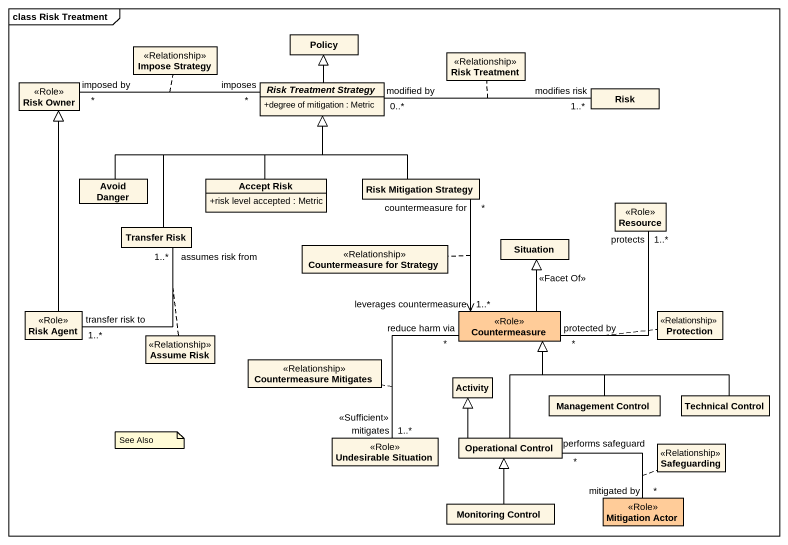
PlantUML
@startuml
mainframe class Risk Treatment
hide circle
hide empty members
skinparam classAttributeIconSize 0
class "Impose Strategy" as Impose_Strategy <<Relationship>>
class Policy
class "Risk Owner" as Risk_Owner <<Role>>
abstract class "Risk Treatment Strategy" as Risk_Treatment_Strategy {
  +degree of mitigation : Metric
}
class "Risk Treatment" as Risk_Treatment <<Relationship>>
class Risk
class "Avoid Danger" as Avoid_Danger
class "Accept Risk" as Accept_Risk {
  +risk level accepted : Metric
}
class "Risk Mitigation Strategy" as Risk_Mitigation_Strategy
class Resource <<Role>>
class "Transfer Risk" as Transfer_Risk
class Situation
class "Countermeasure for Strategy" as Countermeasure_for_Strategy <<Relationship>>
class "Risk Agent" as Risk_Agent <<Role>>
class Countermeasure <<Role>> #FFCC99
class Protection <<Relationship>>
class "Assume Risk" as Assume_Risk <<Relationship>>
class "Countermeasure Mitigates" as Countermeasure_Mitigates <<Relationship>>
class Activity
class "Management Control" as Management_Control
class "Technical Control" as Technical_Control
class "Undesirable Situation" as Undesirable_Situation <<Role>>
class "Operational Control" as Operational_Control
class Safeguarding <<Relationship>>
class "Monitoring Control" as Monitoring_Control
class "Mitigation Actor" as Mitigation_Actor <<Role>> #FFCC99
Risk_Owner "imposed by\n*" -right- "imposes\n*" Risk_Treatment_Strategy
(Risk_Owner, Risk_Treatment_Strategy) .. Impose_Strategy
Risk_Treatment_Strategy -up-|> Policy
Risk_Treatment_Strategy "modified by\n0..*" -right- "modifies risk\n1..*" Risk
(Risk_Treatment_Strategy, Risk) .. Risk_Treatment
Avoid_Danger -right-|> Risk_Treatment_Strategy
Accept_Risk -up-|> Risk_Treatment_Strategy
Risk_Mitigation_Strategy -up-|> Risk_Treatment_Strategy
Risk_Mitigation_Strategy "countermeasure for\n*" --> "leverages countermeasure\n1..*" Countermeasure
(Risk_Mitigation_Strategy, Countermeasure) .. Countermeasure_for_Strategy
Transfer_Risk -up-|> Risk_Treatment_Strategy
Transfer_Risk "assumes risk from\n1..*" -- "transfer risk to\n1..*" Risk_Agent
(Transfer_Risk, Risk_Agent) .. Assume_Risk
Risk_Agent -up-|> Risk_Owner
Countermeasure "protected by\n*" -up- "protects\n1..*" Resource
(Countermeasure, Resource) .. Protection
Countermeasure -up-|> Situation : <<Facet Of>>
Management_Control -up-|> Countermeasure
Technical_Control -left-|> Countermeasure
Undesirable_Situation "mitigates\n1..*\n<<Sufficient>>" -up- "reduce harm via\n*" Countermeasure
(Undesirable_Situation, Countermeasure) .. Countermeasure_Mitigates
Operational_Control -up-|> Countermeasure
Operational_Control -up-|> Activity
Monitoring_Control -up-|> Operational_Control
Mitigation_Actor "mitigated by\n*" -left- "performs safeguard\n*" Operational_Control
(Mitigation_Actor, Operational_Control) .. Safeguarding
note as N1
  See Also
end note
@enduml
